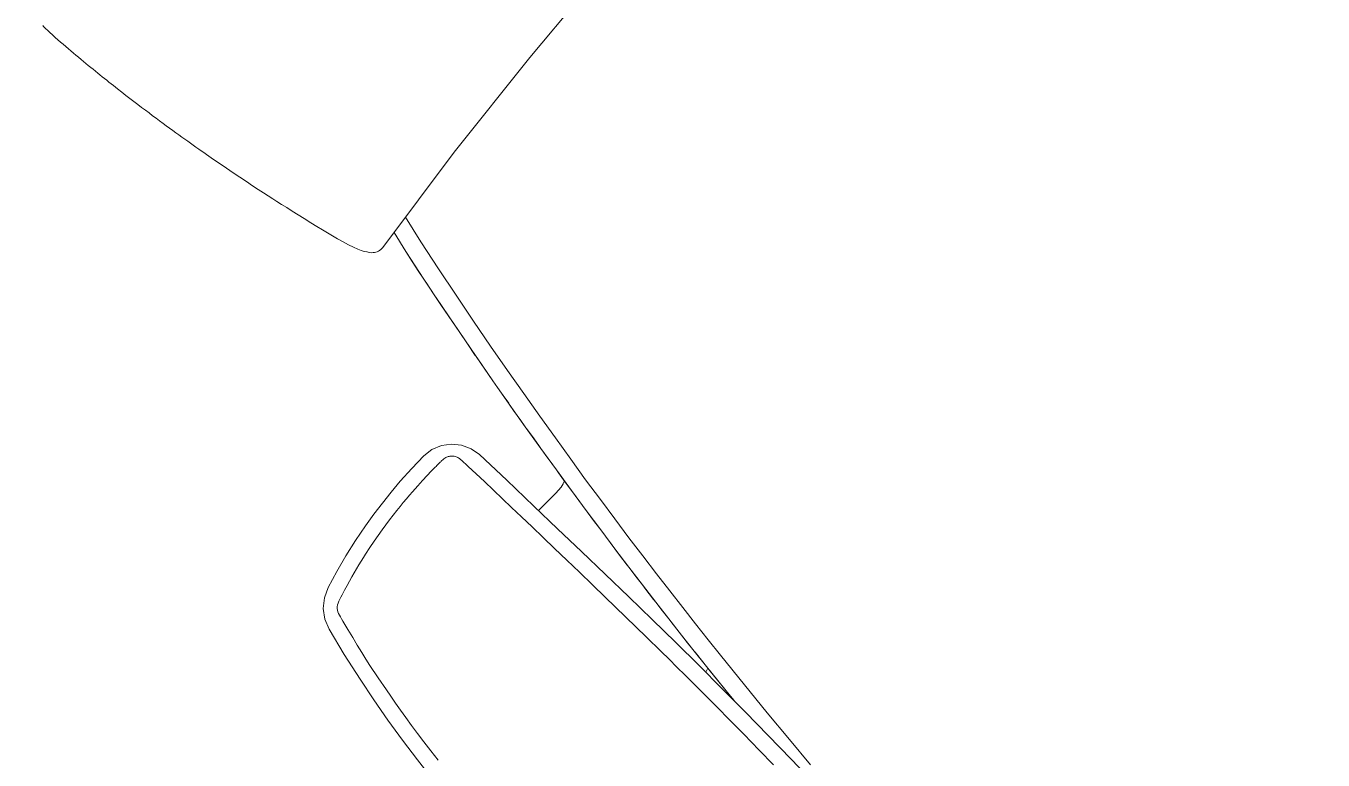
# Model space of a CAD drawing. Header units: inches. Extents: x 14 to 610, y 9 to 600.
# Drawn here: x 234.01 to 249.08, y 524.09 to 532.62 of the extents above; entities that cross this region are included whole.
import ezdxf
from ezdxf.enums import TextEntityAlignment as Align

# ---------------------------------------------------------------- set-up
doc = ezdxf.new("R2010")
doc.units = ezdxf.units.IN
doc.header["$MEASUREMENT"] = 0
doc.layers.add('A-FURN', color=7, linetype='Continuous')
doc.layers.add('WALLS', color=30, linetype='Continuous')
doc.styles.get("Standard").update_dxf_attribs({"font": 'arial.ttf'})

# ---------------------------------------------------------------- blocks, each defined once
blk = doc.blocks.new('P_5CS712HBBK')
at = {"color": 0, "linetype": 'Continuous', "lineweight": 0}
for p, q in [((-9.379, 21.189), (-9.38, 21.173)), ((-9.38, 21.173), (-9.38, 21.072)), ((-9.38, 21.072), (-9.38, 21.173)), ((-9.38, 21.072), (-9.377, 21.03)), ((-9.38, 21.072), (-9.377, 21.03)), ((-9.377, 21.03), (-9.375, 20.989)), ((-9.377, 21.03), (-9.375, 20.989)), ((-9.375, 20.989), (-9.372, 20.947)), ((-9.375, 20.989), (-9.372, 20.947)), ((-9.372, 20.947), (-9.369, 20.906)), ((-9.372, 20.947), (-9.369, 20.906)), ((-9.369, 20.906), (-9.366, 20.866)), ((-9.369, 20.906), (-9.366, 20.866)), ((-9.366, 20.866), (-9.363, 20.826)), ((-9.366, 20.866), (-9.363, 20.826)), ((-9.363, 20.826), (-9.36, 20.786)), ((-9.363, 20.826), (-9.36, 20.786)), ((-9.36, 20.786), (-9.357, 20.747)), ((-9.36, 20.786), (-9.357, 20.747)), ((-9.357, 20.747), (-9.353, 20.709)), ((-9.357, 20.747), (-9.353, 20.709)), ((-9.353, 20.709), (-9.35, 20.671)), ((-9.353, 20.709), (-9.35, 20.671)), ((-9.35, 20.671), (-9.347, 20.633)), ((-9.35, 20.671), (-9.347, 20.633)), ((-9.347, 20.633), (-9.343, 20.595)), ((-9.347, 20.633), (-9.343, 20.595)), ((-9.343, 20.595), (-9.34, 20.559)), ((-9.343, 20.595), (-9.34, 20.559)), ((-9.34, 20.559), (-9.336, 20.522)), ((-9.34, 20.559), (-9.336, 20.522)), ((-9.336, 20.522), (-9.333, 20.486)), ((-9.336, 20.522), (-9.333, 20.486)), ((-9.333, 20.486), (-9.329, 20.45)), ((-9.333, 20.486), (-9.329, 20.45)), ((-9.329, 20.45), (-9.326, 20.415)), ((-9.329, 20.45), (-9.326, 20.415)), ((-9.326, 20.415), (-9.322, 20.38)), ((-9.326, 20.415), (-9.322, 20.38)), ((-9.322, 20.38), (-9.318, 20.346)), ((-9.322, 20.38), (-9.318, 20.346)), ((-9.318, 20.346), (-9.315, 20.312)), ((-9.318, 20.346), (-9.315, 20.312)), ((-9.315, 20.312), (-9.311, 20.278)), ((-9.315, 20.312), (-9.311, 20.278)), ((-9.311, 20.278), (-9.307, 20.245)), ((-9.311, 20.278), (-9.307, 20.245)), ((-9.307, 20.245), (-9.304, 20.212)), ((-9.307, 20.245), (-9.304, 20.212)), ((-9.304, 20.212), (-9.3, 20.179)), ((-9.304, 20.212), (-9.3, 20.179)), ((-9.3, 20.179), (-9.296, 20.147)), ((-9.3, 20.179), (-9.296, 20.147)), ((-9.296, 20.147), (-9.292, 20.115)), ((-9.296, 20.147), (-9.292, 20.115)), ((-9.292, 20.115), (-9.289, 20.084)), ((-9.292, 20.115), (-9.289, 20.084)), ((-9.289, 20.084), (-9.285, 20.052)), ((-9.289, 20.084), (-9.285, 20.052)), ((-9.285, 20.052), (-9.277, 19.991)), ((-9.285, 20.052), (-9.277, 19.991)), ((-9.277, 19.991), (-9.27, 19.931)), ((-9.277, 19.991), (-9.27, 19.931)), ((-9.27, 19.931), (-9.262, 19.872)), ((-9.27, 19.931), (-9.262, 19.872)), ((-9.262, 19.872), (-9.255, 19.814)), ((-9.262, 19.872), (-9.255, 19.814)), ((-9.255, 19.814), (-9.247, 19.758)), ((-9.255, 19.814), (-9.247, 19.758)), ((-9.247, 19.758), (-9.24, 19.703)), ((-9.247, 19.758), (-9.24, 19.703)), ((-9.24, 19.703), (-9.232, 19.649)), ((-9.24, 19.703), (-9.232, 19.649)), ((-9.232, 19.649), (-9.225, 19.596)), ((-9.232, 19.649), (-9.225, 19.596)), ((-9.225, 19.596), (-9.217, 19.544)), ((-9.225, 19.596), (-9.217, 19.544)), ((-9.217, 19.544), (-9.21, 19.494)), ((-9.217, 19.544), (-9.21, 19.494)), ((-9.21, 19.494), (-9.203, 19.445)), ((-9.21, 19.494), (-9.203, 19.445)), ((-9.203, 19.445), (-9.195, 19.396)), ((-9.203, 19.445), (-9.195, 19.396)), ((-9.195, 19.396), (-9.188, 19.349)), ((-9.195, 19.396), (-9.188, 19.349)), ((-9.188, 19.349), (-9.181, 19.303)), ((-9.188, 19.349), (-9.181, 19.303)), ((-9.181, 19.303), (-9.174, 19.258)), ((-9.181, 19.303), (-9.174, 19.258)), ((-9.174, 19.258), (-9.167, 19.213)), ((-9.174, 19.258), (-9.167, 19.213)), ((-9.167, 19.213), (-9.16, 19.17)), ((-9.167, 19.213), (-9.16, 19.17)), ((-9.16, 19.17), (-9.153, 19.128)), ((-9.16, 19.17), (-9.153, 19.128)), ((-9.153, 19.128), (-9.146, 19.086)), ((-9.153, 19.128), (-9.146, 19.086)), ((-9.146, 19.086), (-9.139, 19.046)), ((-9.139, 19.046), (-9.133, 19.006)), ((-9.139, 19.046), (-9.133, 19.006)), ((-9.133, 19.006), (-9.126, 18.967)), ((-9.133, 19.006), (-9.126, 18.967)), ((-9.126, 18.967), (-9.12, 18.929)), ((-9.126, 18.967), (-9.12, 18.929)), ((-9.12, 18.929), (-9.113, 18.892)), ((-9.12, 18.929), (-9.113, 18.892)), ((-9.113, 18.892), (-9.107, 18.856)), ((-9.113, 18.892), (-9.107, 18.856)), ((-9.107, 18.856), (-9.1, 18.82)), ((-9.107, 18.856), (-9.1, 18.82)), ((-9.1, 18.82), (-9.094, 18.785)), ((-9.1, 18.82), (-9.094, 18.785)), ((-9.094, 18.785), (-9.088, 18.751)), ((-9.094, 18.785), (-9.088, 18.751)), ((-9.088, 18.751), (-9.076, 18.685)), ((-9.088, 18.751), (-9.076, 18.685)), ((-9.076, 18.685), (-9.064, 18.622)), ((-9.076, 18.685), (-9.064, 18.622)), ((-9.071, 18.661), (-9.048, 18.538)), ((-9.064, 18.622), (-9.053, 18.563)), ((-9.064, 18.622), (-9.053, 18.563)), ((-9.053, 18.563), (-9.042, 18.506)), ((-9.053, 18.563), (-9.042, 18.506)), ((-9.048, 18.538), (-9.027, 18.426)), ((-9.027, 18.426), (-9.042, 18.506)), ((-9.027, 18.426), (-9.007, 18.324)), ((-9.007, 18.324), (-8.988, 18.231)), ((-8.988, 18.231), (-8.971, 18.147)), ((-8.971, 18.147), (-8.955, 18.07)), ((-8.955, 18.07), (-8.94, 17.999)), ((-8.94, 17.999), (-8.926, 17.935)), ((-8.926, 17.935), (-8.913, 17.876)), ((-8.913, 17.876), (-8.9, 17.818)), ((-8.9, 17.818), (-8.887, 17.755)), ((-8.887, 17.755), (-8.871, 17.687)), ((-8.871, 17.687), (-8.854, 17.612)), ((-8.854, 17.612), (-8.836, 17.534)), ((-8.836, 17.534), (-8.817, 17.452)), ((-8.817, 17.452), (-8.796, 17.364)), ((-8.796, 17.364), (-8.777, 17.284)), ((-8.777, 17.284), (-8.759, 17.211)), ((-8.759, 17.211), (-8.743, 17.145)), ((-8.743, 17.145), (-8.726, 17.081)), ((-8.726, 17.081), (-8.708, 17.014)), ((-4.243, 17.049), (-5.641, 16.925)), ((-8.708, 17.014), (-8.689, 16.943)), ((-8.689, 16.943), (-8.669, 16.875)), ((-5.641, 16.925), (-7.038, 16.766)), ((-8.669, 16.875), (-8.648, 16.815)), ((-8.648, 16.815), (-8.629, 16.763)), ((-8.629, 16.763), (-8.611, 16.722)), ((-7.038, 16.766), (-8.41, 16.57)), ((-8.611, 16.722), (-8.594, 16.69)), ((-8.594, 16.69), (-8.578, 16.665)), ((-8.559, 16.637), (-8.578, 16.665)), ((-8.575, 16.662), (-8.559, 16.637)), ((-8.559, 16.637), (-8.545, 16.619)), ((-8.545, 16.619), (-8.531, 16.607)), ((-8.531, 16.607), (-8.519, 16.599)), ((-8.489, 16.581), (-8.519, 16.599)), ((-8.489, 16.581), (-8.477, 16.575)), ((-8.255, 16.348), (-8.194, 16.6)), ((-8.255, 16.348), (-8.194, 16.6)), ((-8.052, 16.305), (-7.973, 16.632)), ((-8.052, 16.305), (-7.973, 16.632)), ((-8.477, 16.575), (-8.462, 16.573)), ((-8.462, 16.573), (-8.443, 16.569)), ((-8.41, 16.57), (-8.443, 16.569)), ((-8.255, 16.348), (-8.332, 15.973)), ((-8.332, 15.973), (-8.255, 16.348)), ((-8.283, 16.214), (-8.255, 16.348)), ((-8.052, 16.305), (-8.128, 15.937)), ((-8.052, 16.305), (-8.128, 15.937)), ((-8.283, 16.214), (-8.312, 16.073)), ((-8.312, 16.073), (-8.283, 16.214)), ((-8.312, 16.073), (-8.329, 15.987)), ((-8.329, 15.987), (-8.312, 16.073)), ((-8.332, 15.973), (-8.405, 15.608)), ((-8.405, 15.608), (-8.332, 15.973)), ((-8.342, 15.926), (-8.373, 15.772)), ((-8.373, 15.772), (-8.342, 15.926)), ((-8.334, 15.963), (-8.342, 15.926)), ((-8.342, 15.926), (-8.334, 15.963)), ((-8.128, 15.937), (-8.2, 15.575)), ((-8.128, 15.937), (-8.2, 15.575)), ((-8.373, 15.772), (-8.404, 15.611)), ((-8.404, 15.611), (-8.373, 15.772)), ((-8.405, 15.608), (-8.474, 15.252)), ((-8.474, 15.252), (-8.405, 15.608)), ((-8.404, 15.611), (-8.437, 15.442)), ((-8.437, 15.442), (-8.404, 15.611)), ((-8.2, 15.575), (-8.269, 15.219)), ((-8.2, 15.575), (-8.269, 15.219)), ((-8.437, 15.442), (-8.471, 15.266)), ((-8.471, 15.266), (-8.437, 15.442)), ((-8.474, 15.252), (-8.539, 14.907)), ((-8.539, 14.907), (-8.474, 15.252)), ((-8.474, 15.252), (-8.506, 15.082)), ((-8.474, 15.252), (-8.471, 15.266)), ((-8.506, 15.082), (-8.535, 14.924)), ((-8.535, 14.924), (-8.506, 15.082)), ((-8.269, 15.219), (-8.334, 14.873)), ((-8.269, 15.219), (-8.334, 14.873)), ((-8.539, 14.907), (-8.6, 14.571)), ((-8.6, 14.571), (-8.539, 14.907)), ((-8.56, 14.789), (-8.579, 14.687)), ((-8.579, 14.687), (-8.56, 14.789)), ((-8.542, 14.889), (-8.56, 14.789)), ((-8.56, 14.789), (-8.542, 14.889)), ((-8.539, 14.907), (-8.542, 14.889)), ((-8.334, 14.873), (-8.395, 14.537)), ((-8.334, 14.873), (-8.395, 14.537)), ((-8.579, 14.687), (-8.597, 14.583)), ((-8.597, 14.583), (-8.579, 14.687)), ((-10.513, 14.474), (-10.675, 14.452)), ((-10.675, 14.452), (-10.513, 14.474)), ((-10.35, 14.492), (-10.513, 14.474)), ((-10.513, 14.474), (-10.35, 14.492)), ((-10.187, 14.506), (-10.35, 14.492)), ((-10.35, 14.492), (-10.187, 14.506)), ((-9.985, 14.516), (-10.187, 14.506)), ((-10.187, 14.506), (-9.985, 14.516)), ((-9.783, 14.521), (-9.985, 14.516)), ((-9.783, 14.521), (-9.985, 14.516)), ((-9.783, 14.521), (-9.665, 14.506)), ((-9.783, 14.521), (-9.665, 14.506)), ((-9.665, 14.506), (-9.555, 14.462)), ((-9.555, 14.462), (-9.665, 14.506)), ((-8.6, 14.571), (-8.657, 14.244)), ((-8.657, 14.244), (-8.6, 14.571)), ((-8.616, 14.476), (-8.636, 14.367)), ((-8.636, 14.367), (-8.616, 14.476)), ((-8.6, 14.571), (-8.616, 14.476)), ((-8.6, 14.571), (-8.597, 14.583)), ((-8.395, 14.537), (-8.452, 14.212)), ((-8.395, 14.537), (-8.452, 14.212)), ((-11.247, 14.34), (-11.45, 14.286)), ((-11.45, 14.286), (-11.247, 14.34)), ((-11.042, 14.386), (-11.247, 14.34)), ((-11.247, 14.34), (-11.042, 14.386)), ((-10.837, 14.426), (-11.042, 14.386)), ((-11.042, 14.386), (-10.837, 14.426)), ((-10.675, 14.452), (-10.837, 14.426)), ((-10.837, 14.426), (-10.675, 14.452)), ((-10.225, 14.316), (-10.174, 14.32)), ((-10.174, 14.32), (-10.225, 14.316)), ((-10.174, 14.32), (-10.08, 14.325)), ((-10.08, 14.325), (-10.174, 14.32)), ((-10.08, 14.325), (-9.996, 14.329)), ((-9.996, 14.329), (-10.08, 14.325)), ((-9.996, 14.329), (-9.919, 14.332)), ((-9.919, 14.332), (-9.996, 14.329)), ((-9.919, 14.332), (-9.848, 14.334)), ((-9.848, 14.334), (-9.919, 14.332)), ((-9.782, 14.335), (-9.848, 14.334)), ((-9.782, 14.335), (-9.848, 14.334)), ((-9.782, 14.335), (-9.77, 14.335)), ((-9.782, 14.335), (-9.77, 14.335)), ((-9.757, 14.335), (-9.77, 14.335)), ((-9.77, 14.335), (-9.757, 14.335)), ((-9.746, 14.335), (-9.757, 14.335)), ((-9.757, 14.335), (-9.746, 14.335)), ((-9.734, 14.335), (-9.746, 14.335)), ((-9.746, 14.335), (-9.734, 14.335)), ((-9.723, 14.335), (-9.734, 14.335)), ((-9.734, 14.335), (-9.723, 14.335)), ((-9.713, 14.335), (-9.723, 14.335)), ((-9.723, 14.335), (-9.713, 14.335)), ((-9.703, 14.334), (-9.713, 14.335)), ((-9.713, 14.335), (-9.703, 14.334)), ((-9.693, 14.334), (-9.703, 14.334)), ((-9.703, 14.334), (-9.693, 14.334)), ((-9.684, 14.334), (-9.693, 14.334)), ((-9.693, 14.334), (-9.684, 14.334)), ((-9.675, 14.334), (-9.684, 14.334)), ((-9.684, 14.334), (-9.675, 14.334)), ((-9.66, 14.333), (-9.675, 14.334)), ((-9.675, 14.334), (-9.66, 14.333)), ((-9.645, 14.332), (-9.66, 14.333)), ((-9.66, 14.333), (-9.645, 14.332)), ((-9.631, 14.33), (-9.645, 14.332)), ((-9.645, 14.332), (-9.631, 14.33)), ((-9.615, 14.326), (-9.631, 14.33)), ((-9.631, 14.33), (-9.615, 14.326)), ((-9.607, 14.323), (-9.615, 14.326)), ((-9.615, 14.326), (-9.607, 14.323)), ((-9.599, 14.319), (-9.607, 14.323)), ((-9.607, 14.323), (-9.599, 14.319)), ((-9.59, 14.315), (-9.599, 14.319)), ((-9.599, 14.319), (-9.59, 14.315)), ((-9.46, 14.392), (-9.555, 14.462)), ((-9.555, 14.462), (-9.46, 14.392)), ((-9.46, 14.392), (-9.385, 14.3)), ((-9.385, 14.3), (-9.46, 14.392)), ((-8.636, 14.367), (-8.655, 14.256)), ((-8.655, 14.256), (-8.636, 14.367)), ((-11.864, 14.093), (-11.766, 14.173)), ((-11.766, 14.173), (-11.864, 14.093)), ((-11.652, 14.226), (-11.766, 14.173)), ((-11.652, 14.226), (-11.766, 14.173)), ((-11.652, 14.226), (-11.45, 14.286)), ((-11.652, 14.226), (-11.45, 14.286)), ((-11.213, 14.159), (-11.164, 14.171)), ((-11.164, 14.171), (-11.213, 14.159)), ((-11.164, 14.171), (-11.116, 14.182)), ((-11.116, 14.182), (-11.164, 14.171)), ((-11.116, 14.182), (-11.07, 14.192)), ((-11.07, 14.192), (-11.116, 14.182)), ((-11.07, 14.192), (-10.98, 14.21)), ((-10.98, 14.21), (-11.07, 14.192)), ((-10.98, 14.21), (-10.894, 14.227)), ((-10.894, 14.227), (-10.98, 14.21)), ((-10.894, 14.227), (-10.813, 14.242)), ((-10.813, 14.242), (-10.894, 14.227)), ((-10.813, 14.242), (-10.735, 14.255)), ((-10.735, 14.255), (-10.813, 14.242)), ((-10.735, 14.255), (-10.661, 14.267)), ((-10.661, 14.267), (-10.735, 14.255)), ((-10.661, 14.267), (-10.59, 14.277)), ((-10.59, 14.277), (-10.661, 14.267)), ((-10.59, 14.277), (-10.522, 14.286)), ((-10.522, 14.286), (-10.59, 14.277)), ((-10.522, 14.286), (-10.457, 14.294)), ((-10.457, 14.294), (-10.522, 14.286)), ((-10.457, 14.294), (-10.395, 14.301)), ((-10.395, 14.301), (-10.457, 14.294)), ((-10.395, 14.301), (-10.335, 14.307)), ((-10.335, 14.307), (-10.395, 14.301)), ((-10.335, 14.307), (-10.279, 14.312)), ((-10.279, 14.312), (-10.335, 14.307)), ((-10.279, 14.312), (-10.225, 14.316)), ((-10.225, 14.316), (-10.279, 14.312)), ((-9.581, 14.31), (-9.59, 14.315)), ((-9.59, 14.315), (-9.581, 14.31)), ((-9.572, 14.304), (-9.581, 14.31)), ((-9.581, 14.31), (-9.572, 14.304)), ((-9.564, 14.297), (-9.572, 14.304)), ((-9.572, 14.304), (-9.564, 14.297)), ((-9.555, 14.288), (-9.564, 14.297)), ((-9.564, 14.297), (-9.555, 14.288)), ((-9.546, 14.279), (-9.555, 14.288)), ((-9.555, 14.288), (-9.546, 14.279)), ((-9.538, 14.268), (-9.546, 14.279)), ((-9.546, 14.279), (-9.538, 14.268)), ((-9.532, 14.258), (-9.538, 14.268)), ((-9.538, 14.268), (-9.532, 14.258)), ((-9.526, 14.246), (-9.532, 14.258)), ((-9.532, 14.258), (-9.526, 14.246)), ((-9.521, 14.236), (-9.526, 14.246)), ((-9.526, 14.246), (-9.521, 14.236)), ((-9.518, 14.226), (-9.521, 14.236)), ((-9.521, 14.236), (-9.518, 14.226)), ((-9.515, 14.216), (-9.518, 14.226)), ((-9.518, 14.226), (-9.515, 14.216)), ((-9.514, 14.206), (-9.515, 14.216)), ((-9.515, 14.216), (-9.514, 14.206)), ((-9.512, 14.196), (-9.514, 14.206)), ((-9.514, 14.206), (-9.512, 14.196)), ((-9.512, 14.186), (-9.512, 14.196)), ((-9.512, 14.196), (-9.512, 14.186)), ((-9.511, 14.175), (-9.512, 14.186)), ((-9.512, 14.186), (-9.511, 14.175)), ((-9.51, 14.164), (-9.511, 14.175)), ((-9.511, 14.175), (-9.51, 14.164)), ((-9.385, 14.3), (-9.337, 14.192)), ((-9.337, 14.192), (-9.385, 14.3)), ((-9.317, 14.075), (-9.337, 14.192)), ((-9.317, 14.075), (-9.337, 14.192)), ((-8.657, 14.244), (-8.711, 13.927)), ((-8.711, 13.927), (-8.657, 14.244)), ((-8.657, 14.244), (-8.675, 14.143)), ((-8.657, 14.244), (-8.655, 14.256)), ((-8.452, 14.212), (-8.506, 13.895)), ((-8.452, 14.212), (-8.506, 13.895)), ((-11.938, 13.992), (-11.864, 14.093)), ((-11.864, 14.093), (-11.938, 13.992)), ((-11.699, 14.016), (-11.678, 14.025)), ((-11.678, 14.025), (-11.699, 14.016)), ((-11.678, 14.025), (-11.653, 14.033)), ((-11.653, 14.033), (-11.678, 14.025)), ((-11.653, 14.033), (-11.626, 14.041)), ((-11.626, 14.041), (-11.653, 14.033)), ((-11.626, 14.041), (-11.597, 14.051)), ((-11.597, 14.051), (-11.626, 14.041)), ((-11.597, 14.051), (-11.538, 14.069)), ((-11.597, 14.051), (-11.538, 14.069)), ((-11.48, 14.087), (-11.538, 14.069)), ((-11.538, 14.069), (-11.48, 14.087)), ((-11.423, 14.103), (-11.48, 14.087)), ((-11.48, 14.087), (-11.423, 14.103)), ((-11.369, 14.119), (-11.423, 14.103)), ((-11.423, 14.103), (-11.369, 14.119)), ((-11.315, 14.133), (-11.369, 14.119)), ((-11.369, 14.119), (-11.315, 14.133)), ((-11.264, 14.147), (-11.315, 14.133)), ((-11.315, 14.133), (-11.264, 14.147)), ((-11.264, 14.147), (-11.213, 14.159)), ((-11.213, 14.159), (-11.264, 14.147)), ((-9.51, 14.152), (-9.51, 14.164)), ((-9.51, 14.164), (-9.51, 14.152)), ((-9.509, 14.139), (-9.51, 14.152)), ((-9.51, 14.152), (-9.509, 14.139)), ((-9.508, 14.113), (-9.509, 14.139)), ((-9.509, 14.139), (-9.508, 14.113)), ((-9.507, 14.099), (-9.508, 14.113)), ((-9.508, 14.113), (-9.507, 14.099)), ((-9.507, 14.084), (-9.507, 14.099)), ((-9.507, 14.099), (-9.507, 14.084)), ((-9.506, 14.068), (-9.507, 14.084)), ((-9.507, 14.084), (-9.506, 14.068)), ((-9.506, 14.068), (-9.502, 13.944)), ((-9.506, 14.068), (-9.502, 13.944)), ((-9.317, 14.075), (-9.303, 13.639)), ((-9.317, 14.075), (-9.303, 13.639)), ((-8.711, 13.927), (-8.694, 14.027)), ((-8.675, 14.143), (-8.694, 14.027)), ((-8.694, 14.027), (-8.675, 14.143)), ((-12.068, 13.544), (-11.985, 13.875)), ((-11.985, 13.875), (-12.068, 13.544)), ((-11.985, 13.875), (-11.938, 13.992)), ((-11.985, 13.875), (-11.938, 13.992)), ((-11.799, 13.858), (-11.792, 13.884)), ((-11.792, 13.884), (-11.799, 13.858)), ((-11.792, 13.884), (-11.786, 13.907)), ((-11.786, 13.907), (-11.792, 13.884)), ((-11.786, 13.907), (-11.78, 13.927)), ((-11.78, 13.927), (-11.786, 13.907)), ((-11.772, 13.946), (-11.78, 13.927)), ((-11.78, 13.927), (-11.772, 13.946)), ((-11.772, 13.946), (-11.763, 13.963)), ((-11.763, 13.963), (-11.772, 13.946)), ((-11.763, 13.963), (-11.75, 13.979)), ((-11.75, 13.979), (-11.763, 13.963)), ((-11.75, 13.979), (-11.735, 13.994)), ((-11.735, 13.994), (-11.75, 13.979)), ((-11.735, 13.994), (-11.718, 14.007)), ((-11.718, 14.007), (-11.735, 13.994)), ((-11.718, 14.007), (-11.699, 14.016)), ((-11.699, 14.016), (-11.718, 14.007)), ((-9.498, 13.812), (-9.502, 13.944)), ((-9.502, 13.944), (-9.498, 13.812)), ((-8.711, 13.927), (-8.762, 13.618)), ((-8.762, 13.618), (-8.711, 13.927)), ((-8.714, 13.908), (-8.734, 13.787)), ((-8.734, 13.787), (-8.714, 13.908)), ((-8.711, 13.927), (-8.714, 13.908)), ((-8.506, 13.895), (-8.556, 13.588)), ((-8.506, 13.895), (-8.556, 13.588)), ((-11.834, 13.718), (-11.861, 13.613)), ((-11.861, 13.613), (-11.834, 13.718)), ((-11.807, 13.828), (-11.834, 13.718)), ((-11.807, 13.828), (-11.834, 13.718)), ((-11.807, 13.828), (-11.799, 13.858)), ((-11.807, 13.828), (-11.799, 13.858)), ((-9.486, 13.376), (-9.498, 13.812)), ((-9.498, 13.812), (-9.486, 13.376)), ((-8.734, 13.787), (-8.755, 13.663)), ((-8.755, 13.663), (-8.734, 13.787)), ((-11.861, 13.613), (-11.886, 13.512)), ((-11.886, 13.512), (-11.861, 13.613)), ((-9.303, 13.639), (-9.292, 13.204)), ((-9.292, 13.204), (-9.303, 13.639)), ((-8.762, 13.618), (-8.81, 13.317)), ((-8.81, 13.317), (-8.762, 13.618)), ((-8.762, 13.618), (-8.775, 13.537)), ((-8.762, 13.618), (-8.755, 13.663)), ((-8.556, 13.588), (-8.604, 13.288)), ((-8.556, 13.588), (-8.604, 13.288)), ((-12.068, 13.544), (-12.142, 13.211)), ((-12.142, 13.211), (-12.068, 13.544)), ((-11.909, 13.416), (-11.93, 13.326)), ((-11.93, 13.326), (-11.909, 13.416)), ((-11.886, 13.512), (-11.909, 13.416)), ((-11.909, 13.416), (-11.886, 13.512)), ((-8.775, 13.537), (-8.796, 13.408)), ((-8.796, 13.408), (-8.775, 13.537)), ((-11.93, 13.326), (-11.949, 13.241)), ((-11.949, 13.241), (-11.93, 13.326)), ((-9.482, 13.216), (-9.486, 13.376)), ((-9.486, 13.376), (-9.482, 13.216)), ((-8.81, 13.317), (-8.856, 13.024)), ((-8.856, 13.024), (-8.81, 13.317)), ((-8.817, 13.276), (-8.838, 13.142)), ((-8.838, 13.142), (-8.817, 13.276)), ((-8.81, 13.317), (-8.817, 13.276)), ((-8.81, 13.317), (-8.796, 13.408)), ((-8.604, 13.288), (-8.65, 12.996)), ((-8.604, 13.288), (-8.65, 12.996)), ((-12.142, 13.211), (-12.199, 12.929)), ((-12.199, 12.929), (-12.142, 13.211)), ((-11.949, 13.241), (-11.982, 13.074)), ((-11.982, 13.074), (-11.949, 13.241)), ((-9.478, 13.048), (-9.482, 13.216)), ((-9.482, 13.216), (-9.478, 13.048)), ((-9.292, 13.204), (-9.283, 12.823)), ((-9.283, 12.823), (-9.292, 13.204)), ((-9.165, 13.13), (-9.29, 13.13)), ((-9.165, 13.13), (-9.29, 13.13)), ((-9.005, 13.129), (-9.165, 13.13)), ((-9.005, 13.129), (-9.165, 13.13)), ((-9.005, 13.129), (-8.959, 13.131)), ((-9.005, 13.129), (-8.959, 13.131)), ((-8.959, 13.131), (-8.913, 13.137)), ((-8.959, 13.131), (-8.913, 13.137)), ((-8.913, 13.137), (-8.866, 13.148)), ((-8.913, 13.137), (-8.868, 13.147)), ((-8.866, 13.148), (-8.835, 13.157)), ((-8.866, 13.148), (-8.835, 13.157)), ((-8.856, 13.024), (-8.838, 13.142)), ((-11.982, 13.074), (-12.014, 12.906)), ((-12.014, 12.906), (-11.982, 13.074)), ((-9.474, 12.871), (-9.478, 13.048)), ((-9.478, 13.048), (-9.474, 12.871)), ((-8.856, 13.024), (-8.899, 12.739)), ((-8.899, 12.739), (-8.856, 13.024)), ((-8.859, 13.004), (-8.88, 12.864)), ((-8.88, 12.864), (-8.859, 13.004)), ((-8.856, 13.024), (-8.859, 13.004)), ((-8.65, 12.996), (-8.692, 12.711)), ((-8.65, 12.996), (-8.692, 12.711)), ((-12.249, 12.645), (-12.199, 12.929)), ((-12.199, 12.929), (-12.249, 12.645)), ((-12.03, 12.817), (-12.047, 12.723)), ((-12.047, 12.723), (-12.03, 12.817)), ((-12.014, 12.906), (-12.03, 12.817)), ((-12.03, 12.817), (-12.014, 12.906)), ((-9.47, 12.686), (-9.474, 12.871)), ((-9.474, 12.871), (-9.47, 12.686)), ((-9.283, 12.823), (-9.274, 12.442)), ((-9.274, 12.442), (-9.283, 12.823)), ((-8.899, 12.739), (-8.88, 12.864)), ((-12.047, 12.723), (-12.064, 12.623)), ((-12.064, 12.623), (-12.047, 12.723)), ((-9.466, 12.491), (-9.47, 12.686)), ((-9.47, 12.686), (-9.466, 12.491)), ((-8.899, 12.739), (-8.939, 12.46)), ((-8.939, 12.46), (-8.899, 12.739)), ((-8.901, 12.721), (-8.923, 12.576)), ((-8.923, 12.576), (-8.901, 12.721)), ((-8.899, 12.739), (-8.901, 12.721)), ((-8.692, 12.711), (-8.733, 12.433)), ((-8.692, 12.711), (-8.733, 12.433)), ((-12.294, 12.36), (-12.249, 12.645)), ((-12.249, 12.645), (-12.294, 12.36)), ((-12.082, 12.518), (-12.099, 12.408)), ((-12.099, 12.408), (-12.082, 12.518)), ((-12.064, 12.623), (-12.082, 12.518)), ((-12.082, 12.518), (-12.064, 12.623)), ((-8.939, 12.46), (-8.923, 12.576)), ((-12.333, 12.074), (-12.294, 12.36)), ((-12.294, 12.36), (-12.333, 12.074)), ((-12.099, 12.408), (-12.115, 12.293)), ((-12.115, 12.293), (-12.099, 12.408)), ((-9.461, 12.286), (-9.466, 12.491)), ((-9.466, 12.491), (-9.461, 12.286)), ((-9.274, 12.442), (-9.265, 12.061)), ((-9.265, 12.061), (-9.274, 12.442)), ((-8.939, 12.46), (-8.978, 12.189)), ((-8.978, 12.189), (-8.939, 12.46)), ((-8.944, 12.427), (-8.966, 12.274)), ((-8.966, 12.274), (-8.944, 12.427)), ((-8.939, 12.46), (-8.944, 12.427)), ((-8.733, 12.433), (-8.771, 12.163)), ((-8.733, 12.433), (-8.771, 12.163)), ((-12.115, 12.293), (-12.132, 12.171)), ((-12.132, 12.171), (-12.115, 12.293)), ((-9.458, 12.078), (-9.461, 12.286)), ((-9.461, 12.286), (-9.458, 12.078)), ((-8.978, 12.189), (-8.966, 12.274)), ((-12.367, 11.788), (-12.333, 12.074)), ((-12.333, 12.074), (-12.367, 11.788)), ((-12.132, 12.171), (-12.149, 12.041)), ((-12.149, 12.041), (-12.132, 12.171)), ((-9.454, 11.869), (-9.458, 12.078)), ((-9.458, 12.078), (-9.454, 11.869)), ((-9.265, 12.061), (-9.258, 11.68)), ((-9.258, 11.68), (-9.265, 12.061)), ((-8.978, 12.189), (-9.014, 11.924)), ((-9.014, 11.924), (-8.978, 12.189)), ((-8.988, 12.116), (-9.01, 11.953)), ((-9.01, 11.953), (-8.988, 12.116)), ((-8.978, 12.189), (-8.988, 12.116)), ((-8.771, 12.163), (-8.807, 11.899)), ((-8.771, 12.163), (-8.807, 11.899)), ((-12.149, 12.041), (-12.165, 11.902)), ((-12.165, 11.902), (-12.149, 12.041)), ((-9.014, 11.924), (-9.048, 11.666)), ((-9.048, 11.666), (-9.014, 11.924)), ((-9.014, 11.924), (-9.032, 11.787)), ((-9.014, 11.924), (-9.01, 11.953)), ((-9.444, 11.207), (-9.454, 11.869)), ((-9.454, 11.869), (-9.444, 11.207)), ((-9.048, 11.666), (-9.032, 11.787)), ((-8.807, 11.899), (-8.841, 11.642)), ((-8.807, 11.899), (-8.841, 11.642)), ((-9.258, 11.68), (-9.252, 11.299)), ((-9.252, 11.299), (-9.258, 11.68)), ((-9.048, 11.666), (-9.08, 11.415)), ((-9.08, 11.415), (-9.048, 11.666)), ((-9.054, 11.62), (-9.076, 11.454)), ((-9.076, 11.454), (-9.054, 11.62)), ((-9.048, 11.666), (-9.054, 11.62)), ((-8.841, 11.642), (-8.873, 11.391)), ((-8.841, 11.642), (-8.873, 11.391)), ((-9.08, 11.415), (-9.111, 11.169)), ((-9.111, 11.169), (-9.08, 11.415)), ((-9.08, 11.415), (-9.096, 11.291)), ((-9.08, 11.415), (-9.076, 11.454)), ((-8.873, 11.391), (-8.903, 11.146)), ((-8.873, 11.391), (-8.903, 11.146)), ((-9.441, 10.963), (-9.444, 11.207)), ((-9.444, 11.207), (-9.441, 10.963)), ((-9.252, 11.299), (-9.248, 10.918)), ((-9.248, 10.918), (-9.252, 11.299)), ((-9.111, 11.169), (-9.14, 10.93)), ((-9.14, 10.93), (-9.111, 11.169)), ((-9.111, 11.169), (-9.116, 11.131)), ((-9.111, 11.169), (-9.096, 11.291)), ((-9.116, 11.131), (-9.134, 10.976)), ((-9.134, 10.976), (-9.116, 11.131)), ((-8.903, 11.146), (-8.932, 10.907)), ((-8.903, 11.146), (-8.932, 10.907)), ((-9.44, 10.836), (-9.441, 10.963)), ((-9.441, 10.963), (-9.44, 10.836)), ((-9.248, 10.918), (-9.245, 10.537)), ((-9.245, 10.537), (-9.248, 10.918)), ((-9.14, 10.93), (-9.167, 10.696)), ((-9.167, 10.696), (-9.14, 10.93)), ((-9.14, 10.93), (-9.152, 10.825)), ((-9.14, 10.93), (-9.134, 10.976)), ((-8.932, 10.907), (-8.959, 10.674)), ((-8.932, 10.907), (-8.959, 10.674)), ((-9.44, 10.706), (-9.44, 10.836)), ((-9.44, 10.836), (-9.44, 10.706)), ((-9.439, 10.573), (-9.44, 10.706)), ((-9.44, 10.706), (-9.439, 10.573)), ((-9.167, 10.696), (-9.152, 10.825)), ((-9.439, 10.437), (-9.439, 10.573)), ((-9.439, 10.573), (-9.439, 10.437)), ((-9.167, 10.696), (-9.193, 10.468)), ((-9.193, 10.468), (-9.167, 10.696)), ((-9.169, 10.679), (-9.185, 10.537)), ((-9.185, 10.537), (-9.169, 10.679)), ((-9.167, 10.696), (-9.169, 10.679)), ((-8.959, 10.674), (-8.985, 10.447)), ((-8.959, 10.674), (-8.985, 10.447)), ((-9.438, 10.298), (-9.439, 10.437)), ((-9.439, 10.437), (-9.438, 10.298)), ((-9.245, 10.156), (-9.245, 10.537)), ((-9.245, 10.156), (-9.245, 10.537)), ((-9.195, 10.446), (-9.245, 10.428)), ((-9.193, 10.468), (-9.24, 10.027)), ((-9.24, 10.027), (-9.193, 10.468)), ((-9.193, 10.468), (-9.2, 10.399)), ((-9.193, 10.468), (-9.185, 10.537)), ((-8.985, 10.447), (-9.031, 10.007)), ((-8.985, 10.447), (-9.031, 10.007)), ((-9.438, 10.298), (-9.439, 10.156)), ((-9.439, 10.156), (-9.438, 10.298)), ((-9.215, 10.265), (-9.228, 10.135)), ((-9.228, 10.135), (-9.215, 10.265)), ((-9.2, 10.399), (-9.215, 10.265)), ((-9.215, 10.265), (-9.2, 10.399)), ((-9.439, 10.156), (-9.439, 10.013)), ((-9.439, 10.013), (-9.439, 10.156)), ((-9.245, 10.156), (-9.247, 9.775)), ((-9.245, 10.156), (-9.247, 9.775)), ((-9.24, 10.027), (-9.228, 10.135)), ((-9.44, 9.874), (-9.439, 10.013)), ((-9.44, 9.874), (-9.439, 10.013)), ((-9.24, 10.027), (-9.246, 9.962)), ((-9.246, 9.962), (-9.24, 10.027)), ((-9.242, 10.01), (-9.246, 9.963)), ((-9.246, 9.963), (-9.242, 10.01)), ((-9.24, 10.027), (-9.242, 10.01)), ((-9.031, 10.007), (-9.073, 9.588)), ((-9.031, 10.007), (-9.073, 9.588)), ((-9.441, 9.737), (-9.44, 9.874)), ((-9.441, 9.737), (-9.44, 9.874)), ((-9.442, 9.605), (-9.441, 9.737)), ((-9.442, 9.605), (-9.441, 9.737)), ((-9.247, 9.775), (-9.252, 9.394)), ((-9.247, 9.775), (-9.252, 9.394)), ((-9.444, 9.475), (-9.442, 9.605)), ((-9.444, 9.475), (-9.442, 9.605)), ((-9.073, 9.588), (-9.11, 9.188)), ((-9.073, 9.588), (-9.11, 9.188)), ((-9.45, 9.108), (-9.446, 9.349)), ((-9.45, 9.108), (-9.446, 9.349)), ((-9.446, 9.349), (-9.444, 9.475)), ((-9.446, 9.349), (-9.444, 9.475)), ((-9.252, 9.394), (-9.258, 9.013)), ((-9.252, 9.394), (-9.258, 9.013)), ((-9.11, 9.188), (-9.144, 8.806)), ((-9.11, 9.188), (-9.144, 8.806)), ((-9.258, 9.013), (-9.266, 8.632)), ((-9.258, 9.013), (-9.266, 8.632))]:
    blk.add_line(p, q, dxfattribs=at)
at = {"layer": 'A-FURN'}
blk.add_attdef('CAPTG', text='', height=7, dxfattribs=at).set_placement((-1, -3.819), align=Align.CENTER)
at = {"layer": 'A-FURN', "flags": 1}
for tag in ['CAPPN', 'CAPPD', 'CAPMG', 'CAPMC', 'CAPGC', 'CAPALIAS1', 'CAPALIAS2', 'CAPALIAS3', 'CAPBLDG', 'CAPFLOOR', 'CAPDEPT', 'CAPPERSON', 'CAPPL', 'CAPQT', 'CAPDH']:
    blk.add_attdef(tag, (0, 0), '', height=0.001, dxfattribs=at)

msp = doc.modelspace()

# ---------------------------------------------------------------- linework, layer by layer
at = {"layer": 'WALLS', "transparency": 33554559}
for points in [[(172.74756, 549.37423), (165.68766, 549.37423), (283.51926, 437.35299)], [(165.68766, 549.37423), (283.51926, 437.35299), (276.52184, 437.35299)]]:
    msp.add_solid(points, dxfattribs=at)

# ---------------------------------------------------------------- block references
at = {"layer": 'A-FURN', "rotation": 44.99999999999999}
msp.add_blockref('P_5CS712HBBK', (255.82291, 524.27245), dxfattribs=at)

doc.saveas('drawing.dxf')
